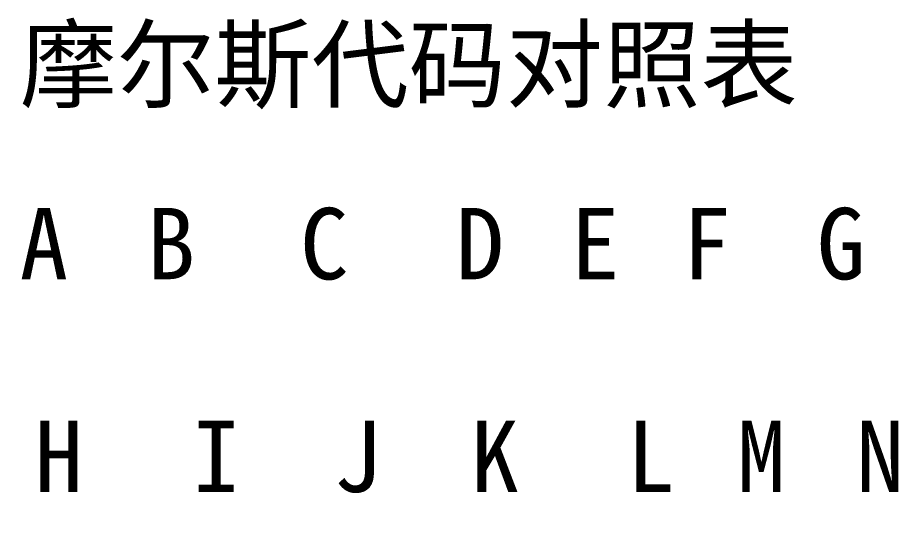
# Model space of a CAD drawing. Header units: metres. Extents: x 19099176 to 20012161, y 3456532 to 4050667.
# Drawn here: x 19137591 to 19164827, y 3837692 to 3853503 of the extents above; entities that cross this region are included whole.
import ezdxf

# ---------------------------------------------------------------- set-up
doc = ezdxf.new("R2010")
doc.units = ezdxf.units.M
doc.header["$MEASUREMENT"] = 0
doc.layers.get('0').update_dxf_attribs({"color": 250, "lineweight": 0})
doc.styles.add('Legend', font='simhei.ttf')

# ---------------------------------------------------------------- blocks, each defined once
blk = doc.blocks.new('H')
at = {"transparency": 33554687}
for points in [[(-0.05778338701096941, -0.01047589307908403), (-0.05499426227958515, -0.01139756581362761), (-0.05187532270608641, -0.01124437902802988), (-0.04888283360402546, -0.009865558791501527), (-0.04648101463375887, -0.007474999103338931), (-0.04492449293754741, -0.004551024929822844), (-0.04415341657556282, -0.001208734451975779), (-0.04427925209015426, 0.002528015781423143), (-0.0454281377619512, 0.006112469579911739), (-0.04742184894312351, 0.00898857682328913), (-0.04986131932262317, 0.01085157475687026), (-0.05265044405400832, 0.01177324749141295), (-0.05576938362750616, 0.011620060705817), (-0.05876187272956712, 0.01024124046928865), (-0.0611636916998346, 0.007850680781125163), (-0.06272021339604517, 0.004926706607609077), (-0.06349128975803064, 0.001584416129761124), (-0.06336545424343831, -0.00215233410363691), (-0.06221656857164226, -0.005736787902125506), (-0.06022285739046995, -0.008612895145504673)], [(-0.02240757951144956, -0.01047371916100914), (-0.01961902480286315, -0.01139520256097981), (-0.01650072292473648, -0.01124204608760238), (-0.01350884594214352, -0.009863506782813225), (-0.01110751855840308, -0.007473435065451284), (-0.009551315749825262, -0.004550058191235884), (-0.008780397787203631, -0.001208450790241677), (-0.008906208418399286, 0.002527535430209227), (-0.01005486001191946, 0.006111256022335532), (-0.01204816423209354, 0.008986774606975168), (-0.01448713628737486, 0.01084939086646308), (-0.01727569099596127, 0.01177087426643375), (-0.02039399287408883, 0.01161771779305543), (-0.02338586985668178, 0.01023917848826539), (-0.02578719724042045, 0.007849106770904335), (-0.02734340004899916, 0.004925729896689823), (-0.02811431801162079, 0.001584122495695617), (-0.02798850738042602, -0.002151863724756176), (-0.02683985578690584, -0.00573558431688248), (-0.02484655156673177, -0.008611102901522116)], [(0.01403689898328353, -0.01047362749211178), (0.01682542965637635, -0.01139510291615586), (0.0199437046476485, -0.01124194772863785), (0.02293555582392437, -0.009863420276250423), (0.0253368624851753, -0.007473369139195718), (0.02689305185371205, -0.004550017452784161), (0.02766396314369879, -0.001208438854265026), (0.02753815356831546, 0.002527515153452065), (0.02638951185061367, 0.006111204834301276), (0.02439622479424419, 0.008986698604334542), (0.02195727375310796, 0.01084929877741647), (0.01916874308001515, 0.01177077420146055), (0.01605046808874211, 0.01161761901394165), (0.01305861691246624, 0.01023909156155423), (0.01065731025121619, 0.00784904042449952), (0.009101120882679448, 0.004925688738088851), (0.008330209592692706, 0.00158411013956794), (0.008456019168075146, -0.002151843868148262), (0.009604660885777827, -0.005735533548997473), (0.0115979479421473, -0.008611027319029851)], [(0.04941104311377598, -0.01047593162999583), (0.0522001779507939, -0.01139760769958187), (0.05531912882371626, -0.01124442035445661), (0.05831162876583851, -0.009865595118256465), (0.06071345643520609, -0.007475026765870751), (0.06226998376755355, -0.004551041996868399), (0.06304106291966716, -0.001208739409168658), (0.06291522694538831, 0.002528024361854619), (0.06176633710765977, 0.006112491144722121), (0.05977261870056538, 0.00898860880499086), (0.05733313948123464, 0.01085161348443542), (0.05454400464421671, 0.01177328955402057), (0.05142505377129347, 0.01162010220889531), (0.04843255382917122, 0.01024127697269606), (0.04603072615980452, 0.00785070862031123), (0.04447419882745707, 0.00492672385130799), (0.04370311967534346, 0.001584421263608249), (0.0438289556496223, -0.002152342507415916), (0.04497784548735084, -0.005736809290283418), (0.04697156389444523, -0.008612926950552158)]]:
    blk.add_hatch(color=0, dxfattribs=at).paths.add_polyline_path(points)
blk = doc.blocks.new('I')
at = {"transparency": 33554687}
for points in [[(-0.01553532127714252, 0.01067487329861549), (-0.01832450976209277, 0.01159656601553483), (-0.02144352032996721, 0.01144337461396994), (-0.0244360772379455, 0.01006452189426721), (-0.0268379503070566, 0.007673906894781091), (-0.02839450671640797, 0.004749865567325706), (-0.02916559979792055, 0.001407498692565845), (-0.02903976047663193, -0.002329336597115983), (-0.02789084773681338, -0.005913871613696386), (-0.02589709042530686, -0.008790043637751488), (-0.02345756401851506, -0.01065308311807556), (-0.02066837553356571, -0.01157477583499578), (-0.01754936496568948, -0.01142158443343), (-0.01455680805771209, -0.01004273171372727), (-0.01215493498860187, -0.007652116714242041), (-0.01059837857924961, -0.004728075386785768), (-0.009827285497737925, -0.001385708512025907), (-0.00995312481902566, 0.002351126777656809), (-0.01110203755884509, 0.005935661794235436), (-0.01309579487035073, 0.008811833818291426)], [(0.0141843521377889, -0.01065283882770629), (0.01697347686917317, -0.01157451156224987), (0.0200924164426719, -0.01142132477665214), (0.02308490554473286, -0.01004250454012379), (0.02548672451499945, -0.00765194485196119), (0.0270432462112109, -0.004727970678445104), (0.02781432257319549, -0.001385680200598038), (0.02768848705860405, 0.002351070032800884), (0.02653960138680711, 0.00593552383128948), (0.0245458902056348, 0.00881163107466687), (0.02210641982613515, 0.010674629008248), (0.01931729509475, 0.01159630174279069), (0.01619835552125215, 0.01144311495719474), (0.01320586641919119, 0.01006429472066639), (0.01080404744892371, 0.007673735032502904), (0.009247525752713148, 0.004749760858986818), (0.00847644939072767, 0.001407470381138864), (0.008602284905320001, -0.00232927985225917), (0.009751170577116053, -0.005913733650747766), (0.01174488175828836, -0.008789840894126932)]]:
    blk.add_hatch(color=0, dxfattribs=at).paths.add_polyline_path(points)
blk = doc.blocks.new('J')
at = {"transparency": 33554687}
blk.add_hatch(color=0, dxfattribs=at).paths.add_polyline_path([(-0.08795507789830115, -0.01082864038812126), (-0.08516594153770285, -0.01175031695275131), (-0.08204698896334595, -0.01159712951531677), (-0.07905448739117293, -0.01021830351847086), (-0.07665265841600455, -0.00782773385510005), (-0.07509613024010253, -0.004903747486455501), (-0.07432505067380024, -0.001561443073085478), (-0.07445088672402456, 0.002175322736309049), (-0.07559977719559186, 0.005759791471592557), (-0.07759349669609161, 0.00863591069544789), (-0.08003297725006231, 0.01049891638449019), (-0.08282211361066061, 0.01142059294911935), (-0.0859410661850184, 0.01126740551168304), (-0.08893356775719141, 0.009888579514838902), (-0.09133539673235891, 0.00749800985146809), (-0.09289192490826093, 0.00457402348282443), (-0.0936630044745641, 0.001231719069453519), (-0.0935371684243389, -0.002505046739941008), (-0.0923882779527716, -0.006089515475224516), (-0.09039455845227273, -0.008965634699080738)])
at = {"color": 0, "transparency": 33554687}
for points in [[(-0.01853798105392013, -0.005924704503417644), (-0.05698242549836419, -0.005924704503417644), (-0.01853798105392013, 0.005603073274359716), (-0.05698242549836419, 0.005603073274359716)], [(-0.001329647720586635, 0.005603073274359716), (0.03711479672385742, 0.005603073274359716), (-0.001329647720586635, -0.005924704503417644), (0.03711479672385742, -0.005924704503417644)], [(0.05430924116830216, 0.005603073274359716), (0.09275368561274622, 0.005603073274359716), (0.05430924116830216, -0.005924704503417644), (0.09275368561274622, -0.005924704503417644)]]:
    blk.add_solid(points, dxfattribs=at)
blk = doc.blocks.new('K')
at = {"transparency": 33554687}
blk.add_hatch(color=0, dxfattribs=at).paths.add_polyline_path([(0.003375054853406778, 0.01107593565994291), (0.0005858663684565335, 0.01199762837686225), (-0.002533144199417914, 0.01184443697529736), (-0.005525701107396197, 0.01046558425559463), (-0.007927574176507302, 0.00807496925610851), (-0.009484130585858674, 0.005150927928653126), (-0.01025522366737125, 0.001808561053893265), (-0.01012938434608263, -0.001928274235788563), (-0.008980471606264084, -0.005512809252368966), (-0.006986714294757557, -0.008388981276424068), (-0.004547187887965765, -0.01025202075674814), (-0.001757999403016408, -0.01117371347366836), (0.001361011164859816, -0.01102052207210258), (0.004353568072837211, -0.009641669352399851), (0.006755441141947427, -0.007251054352914621), (0.008311997551299688, -0.004327013025458348), (0.009083090632811375, -0.0009846461506984872), (0.00895725131152364, 0.002752189138984229), (0.00780833857170421, 0.006336724155562856), (0.00581458126019857, 0.009212896179618846)])
at = {"color": 0, "transparency": 33554687}
for points in [[(-0.06604211815295052, 0.00617179473397711), (-0.02759767370850646, 0.00617179473397711), (-0.06604211815295052, -0.00535598304380025), (-0.02759767370850646, -0.00535598304380025)], [(0.02636640638220861, 0.00617179473397711), (0.06481085082665267, 0.00617179473397711), (0.02636640638220861, -0.00535598304380025), (0.06481085082665267, -0.00535598304380025)]]:
    blk.add_solid(points, dxfattribs=at)
blk = doc.blocks.new('L')
at = {"transparency": 33554687}
for points in [[(-0.06052148142610289, 0.01096914164460205), (-0.06331066991105314, 0.01189083436152139), (-0.06642968047892758, 0.0117376429599565), (-0.06942223738690587, 0.01035879024025377), (-0.07182411045601697, 0.00796817524076765), (-0.07338066686536834, 0.005044133913312265), (-0.07415175994688092, 0.001701767038552404), (-0.0740259206255923, -0.002035068251129424), (-0.07287700788577375, -0.005619603267709827), (-0.07088325057426723, -0.008495775291764929), (-0.06844372416747543, -0.010358814772089), (-0.06565453568252608, -0.01128050748900922), (-0.06253552511464985, -0.01112731608744344), (-0.05954296820667246, -0.009748463367740712), (-0.05714109513756224, -0.007357848368255482), (-0.05558453872820998, -0.004433807040799209), (-0.05481344564669829, -0.001091440166039348), (-0.05493928496798603, 0.002645395123643368), (-0.05608819770780546, 0.006229930140221995), (-0.0580819550193111, 0.009106102164277985)], [(0.03177189826268814, 0.01097319325111101), (0.0289827097777379, 0.01189488596803034), (0.02586369920986345, 0.01174169456646545), (0.02287114230188517, 0.01036284184676273), (0.02046926923277406, 0.007972226847276609), (0.01891271282342269, 0.005048185519821224), (0.01814161974191011, 0.001705818645061363), (0.01826745906319874, -0.002031016644620465), (0.01941637180301728, -0.005615551661200868), (0.02141012911452381, -0.00849172368525597), (0.0238496555213156, -0.01035476316558004), (0.02663884400626496, -0.01127645588250026), (0.02975785457414118, -0.01112326448093448), (0.03275041148211857, -0.009744411761231753), (0.03515228455122879, -0.007353796761746523), (0.03670884096058105, -0.00442975543429025), (0.03747993404209274, -0.001087388559530389), (0.037354094720805, 0.002649446730152327), (0.03620518198098557, 0.006233981746730954), (0.03421142466947993, 0.009110153770786944)], [(0.06836676582559945, 0.01103487352016685), (0.0655775773406492, 0.01195656623708619), (0.06245856677277475, 0.0118033748355213), (0.05946600986479647, 0.01042452211581857), (0.05706413679568537, 0.00803390711633245), (0.05550758038633399, 0.005109865788877066), (0.05473648730482142, 0.001767498914117205), (0.05486232662611004, -0.001969336375564623), (0.05601123936592858, -0.005553871392145027), (0.05800499667743511, -0.008430043416200128), (0.0604445230842269, -0.0102930828965242), (0.06323371156917626, -0.01121477561344442), (0.06635272213705248, -0.01106158421187864), (0.06934527904502988, -0.009682731492175911), (0.0717471521141401, -0.007292116492690681), (0.07330370852349236, -0.004368075165234409), (0.07407480160500404, -0.001025708290474547), (0.07394896228371631, 0.002711126999208169), (0.07280004954389688, 0.006295662015786796), (0.07080629223239124, 0.009171834039842786)]]:
    blk.add_hatch(color=0, dxfattribs=at).paths.add_polyline_path(points)
at = {"color": 0, "transparency": 33554687}
blk.add_solid([(-0.03764527474366916, 0.006069052325145208), (0.0007991697007748988, 0.006069052325145208), (-0.03764527474366916, -0.005458725452632152), (0.0007991697007748988, -0.005458725452632152)], dxfattribs=at)
blk = doc.blocks.new('M')
at = {"color": 0, "transparency": 33554687}
for points in [[(-0.009385040022192759, -0.005117031380079018), (-0.04782948446663682, -0.005117031380079018), (-0.009385040022192759, 0.006410746397698341), (-0.04782948446663682, 0.006410746397698341)], [(0.007823293311139845, 0.006410746397698341), (0.0462677377555839, 0.006410746397698341), (0.007823293311139845, -0.005117031380079018), (0.0462677377555839, -0.005117031380079018)]]:
    blk.add_solid(points, dxfattribs=at)
blk = doc.blocks.new('N')
at = {"transparency": 33554687}
blk.add_hatch(color=0, dxfattribs=at).paths.add_polyline_path([(0.03171896406795505, 0.01066757461873991), (0.02892989459777262, 0.01158922824775566), (0.0258110170520488, 0.01143604363014283), (0.02281858770430667, 0.01005724996052937), (0.02041681694532038, 0.007666737116934108), (0.01886032676220417, 0.004742820629010325), (0.01808926638231434, 0.001400596373002827), (0.01821510012760819, -0.002336079545186109), (0.01936396366425364, -0.005920461768143426), (0.02135763577820093, -0.008796511279060226), (0.0237970580312804, -0.01065947149360191), (0.02658612750146283, -0.01158112512261766), (0.02970500504718665, -0.01142794050500484), (0.03269743439492878, -0.01004914683539226), (0.03509920515391507, -0.007658633991797004), (0.03665569533702773, -0.004734717503872332), (0.03742675571692111, -0.001392493247865723), (0.03730092197162371, 0.002344182670323214), (0.03615205843498182, 0.00592856489328053), (0.03415838632103452, 0.00880461440419733)])
at = {"color": 0, "transparency": 33554687}
blk.add_solid([(-0.03769803985643427, 0.00576388888888868), (0.0007464045880097858, 0.00576388888888868), (-0.03769803985643427, -0.00576388888888868), (0.0007464045880097858, -0.00576388888888868)], dxfattribs=at)
blk = doc.blocks.new('A')
at = {"transparency": 33554687}
blk.add_hatch(color=0, dxfattribs=at).paths.add_polyline_path([(-0.03177266426672982, -0.0108845311738115), (-0.02898352790613153, -0.01180620773844154), (-0.02586457533177462, -0.01165302030100701), (-0.02287207375960161, -0.0102741943041611), (-0.02047024478443323, -0.007883624640790288), (-0.01891371660853121, -0.004959638272145739), (-0.01814263704222892, -0.001617333858775716), (-0.01826847309245323, 0.002119431950618811), (-0.01941736356402053, 0.005703900685902319), (-0.02141108306452029, 0.008580019909757652), (-0.02385056361849099, 0.01044302559879995), (-0.02663969997908928, 0.01136470216342911), (-0.02975865255344708, 0.0112115147259928), (-0.03275115412562009, 0.009832688729148664), (-0.03515298310078759, 0.007442119065777852), (-0.0367095112766896, 0.004518132697134192), (-0.03748059084299278, 0.001175828283763281), (-0.03735475479276758, -0.002560937525631246), (-0.03620586432120028, -0.006145406260914754), (-0.03421214482070141, -0.009021525484770976)])
at = {"color": 0, "transparency": 33554687}
blk.add_solid([(0.0376444325776512, -0.005980595289107882), (-0.000800011866792863, -0.005980595289107882), (0.0376444325776512, 0.005547182488669478), (-0.000800011866792863, 0.005547182488669478)], dxfattribs=at)
blk = doc.blocks.new('B')
at = {"transparency": 33554687}
for points in [[(-0.004921294636272472, 0.01066802981485448), (-0.007710483121222717, 0.01158972253177382), (-0.01082949368909716, 0.01143653113020893), (-0.01382205059707545, 0.0100576784105062), (-0.01622392366618655, 0.007667063411020081), (-0.01778048007553792, 0.004743022083564696), (-0.0185515731570505, 0.001400655208804835), (-0.01842573383576188, -0.002336180080876993), (-0.01727682109594333, -0.005920715097457396), (-0.01528306378443681, -0.008796887121512498), (-0.01284353737764501, -0.01065992660183657), (-0.01005434889269566, -0.01158161931875679), (-0.006935338324819434, -0.01142842791719101), (-0.003942781416842039, -0.01004957519748828), (-0.001540908347731823, -0.007658960198003051), (1.564806162043797e-05, -0.004734918870546778), (0.0007867411431321247, -0.001392551995786917), (0.0006609018218443896, 0.002344283293895799), (-0.0004880109179750403, 0.005928818310474426), (-0.00248176822948068, 0.008804990334530416)], [(0.02432932488708436, -0.01066373391797804), (0.02711844961846863, -0.01158540665252161), (0.03023738919196736, -0.01143221986692389), (0.03322987829402832, -0.01005339963039553), (0.03563169726429491, -0.007662839942232935), (0.03718821896050636, -0.004738865768716849), (0.03795929532249095, -0.001396575290869784), (0.03783345980789951, 0.002340174942529138), (0.03668457413610257, 0.005924628741017735), (0.03469086295493026, 0.008800735984395125), (0.03225139257543061, 0.01066373391797626), (0.02946226784404546, 0.01158540665251895), (0.02634332827054761, 0.011432219866923), (0.02335083916848665, 0.01005339963039464), (0.02094902019821918, 0.007662839942231159), (0.01939249850200861, 0.004738865768715073), (0.01862142214002313, 0.001396575290867119), (0.01874725765461546, -0.002340174942530915), (0.01989614332641151, -0.005924628741019511), (0.02188985450758382, -0.008800735984398678)], [(0.06017632846956264, -0.01066155501373611), (0.06296488317814905, -0.01158303841370678), (0.06608318505627572, -0.01142988194032935), (0.06907506203886868, -0.01005134263554019), (0.07147638942260912, -0.007661270918178253), (0.07303259223118694, -0.004737894043962854), (0.07380351019380857, -0.001396286642968647), (0.07367769956261291, 0.002339699577482257), (0.07252904796909274, 0.005923420169608562), (0.07053574374891866, 0.008798938754248198), (0.06809677169363734, 0.01066155501373611), (0.06530821698505093, 0.01158303841370678), (0.06218991510692337, 0.01142988194032846), (0.05919803812433042, 0.01005134263553842), (0.05679671074059175, 0.007661270918177365), (0.05524050793201304, 0.004737894043962854), (0.05446958996939141, 0.001396286642968647), (0.05459540060058618, -0.002339699577483145), (0.05574405219410636, -0.00592342016960945), (0.05773735641428043, -0.008798938754249086)]]:
    blk.add_hatch(color=0, dxfattribs=at).paths.add_polyline_path(points)
at = {"color": 0, "transparency": 33554687}
blk.add_solid([(-0.07433846764262977, 0.00576388888888868), (-0.03589402319818571, 0.00576388888888868), (-0.07433846764262977, -0.00576388888888868), (-0.03589402319818571, -0.00576388888888868)], dxfattribs=at)
blk = doc.blocks.new('C')
at = {"transparency": 33554687}
for points in [[(-0.01450530438713488, 0.01066802981485448), (-0.01729449287208512, 0.01158972253177382), (-0.02041350343995957, 0.01143653113020893), (-0.02340606034793785, 0.0100576784105062), (-0.02580793341704896, 0.007667063411020081), (-0.02736448982640033, 0.004743022083564696), (-0.0281355829079129, 0.001400655208804835), (-0.02800974358662428, -0.002336180080876993), (-0.02686083084680574, -0.005920715097457396), (-0.02486707353529921, -0.008796887121512498), (-0.02242754712850742, -0.01065992660183657), (-0.01963835864355806, -0.01158161931875679), (-0.01651934807568184, -0.01142842791719101), (-0.01352679116770444, -0.01004957519748828), (-0.01112491809859423, -0.007658960198003051), (-0.009568361689241967, -0.004734918870546778), (-0.00879726860773028, -0.001392551995786917), (-0.008923107929018015, 0.002344283293895799), (-0.01007202066883744, 0.005928818310474426), (-0.01206577798034308, 0.008804990334530416)], [(0.077826809037504, 0.01066397820834553), (0.07503762055255375, 0.01158567092526486), (0.0719186099846793, 0.01143247952369997), (0.06892605307670102, 0.01005362680399724), (0.06652418000758992, 0.007663011804511122), (0.06496762359823854, 0.004738970477055737), (0.06419653051672597, 0.001396603602295876), (0.06432236983801459, -0.002340231687385952), (0.06547128257783313, -0.005924766703966355), (0.06746503988933966, -0.008800938728021457), (0.06990456629613145, -0.01066397820834553), (0.07269375478108081, -0.01158567092526575), (0.07581276534895703, -0.01143247952369997), (0.07880532225693443, -0.01005362680399724), (0.08120719532604465, -0.00766301180451201), (0.0827637517353969, -0.004738970477055737), (0.0835348448169086, -0.001396603602295876), (0.08340900549562086, 0.00234023168738684), (0.08226009275580143, 0.005924766703965467), (0.08026633544429579, 0.008800938728021457)]]:
    blk.add_hatch(color=0, dxfattribs=at).paths.add_polyline_path(points)
at = {"color": 0, "transparency": 33554687}
for points in [[(-0.08392247739349218, 0.00576388888888868), (-0.04547803294904812, 0.00576388888888868), (-0.08392247739349218, -0.00576388888888868), (-0.04547803294904812, -0.00576388888888868)], [(0.008486047141666953, 0.00576388888888868), (0.04693049158611101, 0.00576388888888868), (0.008486047141666953, -0.00576388888888868), (0.04693049158611101, -0.00576388888888868)]]:
    blk.add_solid(points, dxfattribs=at)
blk = doc.blocks.new('D')
at = {"transparency": 33554687}
for points in [[(0.01305882333200234, 0.01066802981485448), (0.01026963484705209, 0.01158972253177382), (0.007150624279177648, 0.01143653113020893), (0.004158067371199364, 0.0100576784105062), (0.00175619430208826, 0.007667063411020081), (0.0001996378927368869, 0.004743022083564696), (-0.000571455188775688, 0.001400655208804835), (-0.0004456158674870647, -0.002336180080876993), (0.000703296872331477, -0.005920715097457396), (0.002697054183838005, -0.008796887121512498), (0.005136580590629797, -0.01065992660183657), (0.007925769075579153, -0.01158161931875679), (0.01104477964345538, -0.01142842791719101), (0.01403733655143277, -0.01004957519748828), (0.01643920962054299, -0.007658960198003051), (0.01799576602989525, -0.004734918870546778), (0.01876685911140694, -0.001392551995786917), (0.0186410197901192, 0.002344283293895799), (0.01749210705029977, 0.005928818310474426), (0.01549834973879413, 0.008804990334530416)], [(0.04275969809430455, -0.01066373391797626), (0.04554882282568881, -0.01158540665251984), (0.04866776239918755, -0.01143221986692211), (0.05166025150124851, -0.01005339963039376), (0.05406207047151509, -0.007662839942231159), (0.05561859216772655, -0.004738865768715073), (0.05638966852971114, -0.001396575290868007), (0.0562638330151197, 0.002340174942530915), (0.05511494734332276, 0.005924628741019511), (0.05312123616215045, 0.008800735984396901), (0.0506817657826508, 0.01066373391797804), (0.04789264105126564, 0.01158540665252072), (0.0447737014777678, 0.01143221986692478), (0.04178121237570684, 0.01005339963039642), (0.03937939340543936, 0.007662839942232935), (0.03782287170922879, 0.004738865768716849), (0.03705179534724332, 0.001396575290868896), (0.03717763086183565, -0.002340174942529138), (0.0383265165336317, -0.005924628741017735), (0.04032022771480401, -0.008800735984396901)]]:
    blk.add_hatch(color=0, dxfattribs=at).paths.add_polyline_path(points)
at = {"color": 0, "transparency": 33554687}
blk.add_solid([(-0.05635834967435496, 0.00576388888888868), (-0.0179139052299109, 0.00576388888888868), (-0.05635834967435496, -0.00576388888888868), (-0.0179139052299109, -0.00576388888888868)], dxfattribs=at)
blk = doc.blocks.new('E')
at = {"transparency": 33554687}
blk.add_hatch(color=0, dxfattribs=at).paths.add_polyline_path([(0.00426529317225377, 0.01080344071572625), (0.001476104687303526, 0.01172513343264558), (-0.001642905880570922, 0.0115719420310807), (-0.004635462788549205, 0.01019308931137797), (-0.00703733585766031, 0.007802474311891849), (-0.008593892267011682, 0.004878432984436465), (-0.009364985348524257, 0.001536066109676604), (-0.009239146027235634, -0.002200769180005224), (-0.008090233287417092, -0.005785304196585628), (-0.006096475975910565, -0.00866147622064073), (-0.003656949569118773, -0.0105245157009648), (-0.0008677610841694161, -0.01144620841788502), (0.002251249483706808, -0.01129301701631924), (0.005243806391684203, -0.009914164296616512), (0.007645679460794419, -0.007523549297131282), (0.00920223587014668, -0.00459950796967501), (0.009973328951658367, -0.001257141094915148), (0.009847489630370632, 0.002479694194767568), (0.008698576890551202, 0.006064229211346195), (0.006704819579045562, 0.008940401235402184)])
blk = doc.blocks.new('F')
at = {"transparency": 33554687}
for points in [[(-0.06065290583841473, 0.01145537897934279), (-0.06344209432336498, 0.01237707169626212), (-0.06656110489123943, 0.01222388029469723), (-0.06955366179921771, 0.0108450275749945), (-0.07195553486832881, 0.008454412575508385), (-0.07351209127768019, 0.005530371248053001), (-0.07428318435919276, 0.00218800437329314), (-0.07415734503790414, -0.001548830916388688), (-0.0730084322980856, -0.005133365932969092), (-0.07101467498657907, -0.008009537957024193), (-0.06857514857978728, -0.009872577437348262), (-0.06578596009483792, -0.01079427015426848), (-0.0626669495269617, -0.0106410787527027), (-0.0596743926189843, -0.009262226032999976), (-0.05727251954987408, -0.006871611033514746), (-0.05571596314052182, -0.003947569706058474), (-0.05494487005901014, -0.0006052028312986124), (-0.05507070938029787, 0.003131632458384104), (-0.0562196221201173, 0.006716167474962731), (-0.05821337943162294, 0.00959233949901872)], [(-0.02327294410155431, 0.0114553789793419), (-0.02606213258650455, 0.01237707169626123), (-0.029181143154379, 0.01222388029469634), (-0.03217370006235729, 0.01084502757499362), (-0.03457557313146839, 0.008454412575507497), (-0.03613212954081976, 0.005530371248052113), (-0.03690322262233234, 0.002188004373292252), (-0.03677738330104371, -0.001548830916389576), (-0.03562847056122517, -0.00513336593296998), (-0.03363471324971865, -0.008009537957025081), (-0.03119518684292685, -0.00987257743734915), (-0.0284059983579775, -0.01079427015426937), (-0.02528698779010127, -0.01064107875270359), (-0.02229443088212388, -0.009262226033000864), (-0.01989255781301366, -0.006871611033515634), (-0.0183360014036614, -0.003947569706059362), (-0.01756490832214971, -0.0006052028312995006), (-0.01769074764343745, 0.003131632458383216), (-0.01883966038325688, 0.006716167474961843), (-0.02083341769476252, 0.009592339499017832)], [(0.06907331644130724, 0.01145943058585175), (0.06628412795635699, 0.01238112330277108), (0.06316511738848254, 0.01222793190120619), (0.06017256048050426, 0.01084907918150346), (0.05777068741139316, 0.008458464182017345), (0.05621413100204178, 0.00553442285456196), (0.05544303792052921, 0.002192055979802099), (0.05556887724181783, -0.001544779309879729), (0.05671778998163637, -0.005129314326460133), (0.0587115472931429, -0.008005486350515234), (0.06115107369993469, -0.009868525830839303), (0.06394026218488405, -0.01079021854775952), (0.06705927275276027, -0.01063702714619374), (0.07005182966073767, -0.009258174426491017), (0.07245370272984789, -0.006867559427005787), (0.07401025913920015, -0.003943518099549514), (0.07478135222071183, -0.0006011512247896533), (0.0746555128994241, 0.003135684064893063), (0.07350660015960467, 0.00672021908147169), (0.07151284284809903, 0.00959639110552768)]]:
    blk.add_hatch(color=0, dxfattribs=at).paths.add_polyline_path(points)
at = {"color": 0, "transparency": 33554687}
blk.add_solid([(-0.0003438565650500658, 0.006555289659885943), (0.03810058787939399, 0.006555289659885943), (-0.0003438565650500658, -0.004972488117891416), (0.03810058787939399, -0.004972488117891416)], dxfattribs=at)
blk = doc.blocks.new('G')
at = {"transparency": 33554687}
blk.add_hatch(color=0, dxfattribs=at).paths.add_polyline_path([(0.06259396092267164, 0.01066802981485448), (0.05980477243772139, 0.01158972253177382), (0.05668576186984695, 0.01143653113020893), (0.05369320496186866, 0.0100576784105062), (0.05129133189275756, 0.007667063411020081), (0.04973477548340619, 0.004743022083564696), (0.04896368240189361, 0.001400655208804835), (0.04908952172318223, -0.002336180080876993), (0.05023843446300078, -0.005920715097457396), (0.0522321917745073, -0.008796887121512498), (0.05467171818129909, -0.01065992660183657), (0.05746090666624845, -0.01158161931875679), (0.06057991723412467, -0.01142842791719101), (0.06357247414210207, -0.01004957519748828), (0.06597434721121229, -0.007658960198003051), (0.06753090362056455, -0.004734918870546778), (0.06830199670207623, -0.001392551995786917), (0.0681761573807885, 0.002344283293895799), (0.06702724464096907, 0.005928818310474426), (0.06503348732946343, 0.008804990334530416)])
at = {"color": 0, "transparency": 33554687}
for points in [[(-0.06808730994683079, 0.00576388888888868), (-0.02964286550238673, 0.00576388888888868), (-0.06808730994683079, -0.00576388888888868), (-0.02964286550238673, -0.00576388888888868)], [(-0.006823212083685665, 0.00576388888888868), (0.03162123236075839, 0.00576388888888868), (-0.006823212083685665, -0.00576388888888868), (0.03162123236075839, -0.00576388888888868)]]:
    blk.add_solid(points, dxfattribs=at)

msp = doc.modelspace()

# ---------------------------------------------------------------- block references
for name, p in [('A', (19137591.07552106, 3844250.398123489)), ('B', (19140564.58179436, 3844265.122817509)), ('C', (19145707.84201076, 3844265.122817509)), ('D', (19151069.96436398, 3844265.122817509)), ('E', (19155367.96391382, 3844250.398123489)), ('F', (19157277.34738375, 3844250.398123489)), ('G', (19162262.12122506, 3844265.122817509)), ('H', (19137700.50658954, 3837692.080987738)), ('I', (19142632.45163922, 3837692.080987738)), ('J', (19145549.35563579, 3837692.080987738)), ('K', (19150964.30678065, 3837706.805681741)), ('L', (19155473.62149711, 3837692.080987738)), ('M', (19160462.16882367, 3837706.805681741)), ('N', (19163805.47663849, 3837706.805681741))]:
    msp.add_blockref(name, p)

# ---------------------------------------------------------------- texts
at = {"style": 'Legend'}
for s, p in [('摩尔斯代码对照表', (19137658.46084896, 3850953.774695183)), ('C', (19146322.29304924, 3845419.138210949)), ('G', (19162304.94815813, 3845419.138210949)), ('A', (19137653.11824838, 3845419.138210949)), ('B', (19141583.63845195, 3845419.138210949)), ('D', (19151136.0434885, 3845419.138210949)), ('E', (19154701.05242871, 3845419.138210949)), ('F', (19158154.02868927, 3845419.138210949)), ('H', (19138114.26786342, 3838846.64531095)), ('I', (19142979.51923707, 3838846.64531095)), ('J', (19147350.8436027, 3838846.64531095)), ('K', (19151597.19310354, 3838846.64531095)), ('L', (19156424.08841616, 3838846.64531095)), ('M', (19159840.33052726, 3838846.64531095)), ('N', (19163513.71168459, 3838846.64531095))]:
    msp.add_text(s, height=2204.15815722663, dxfattribs=at).set_placement(p)

doc.saveas('drawing.dxf')
